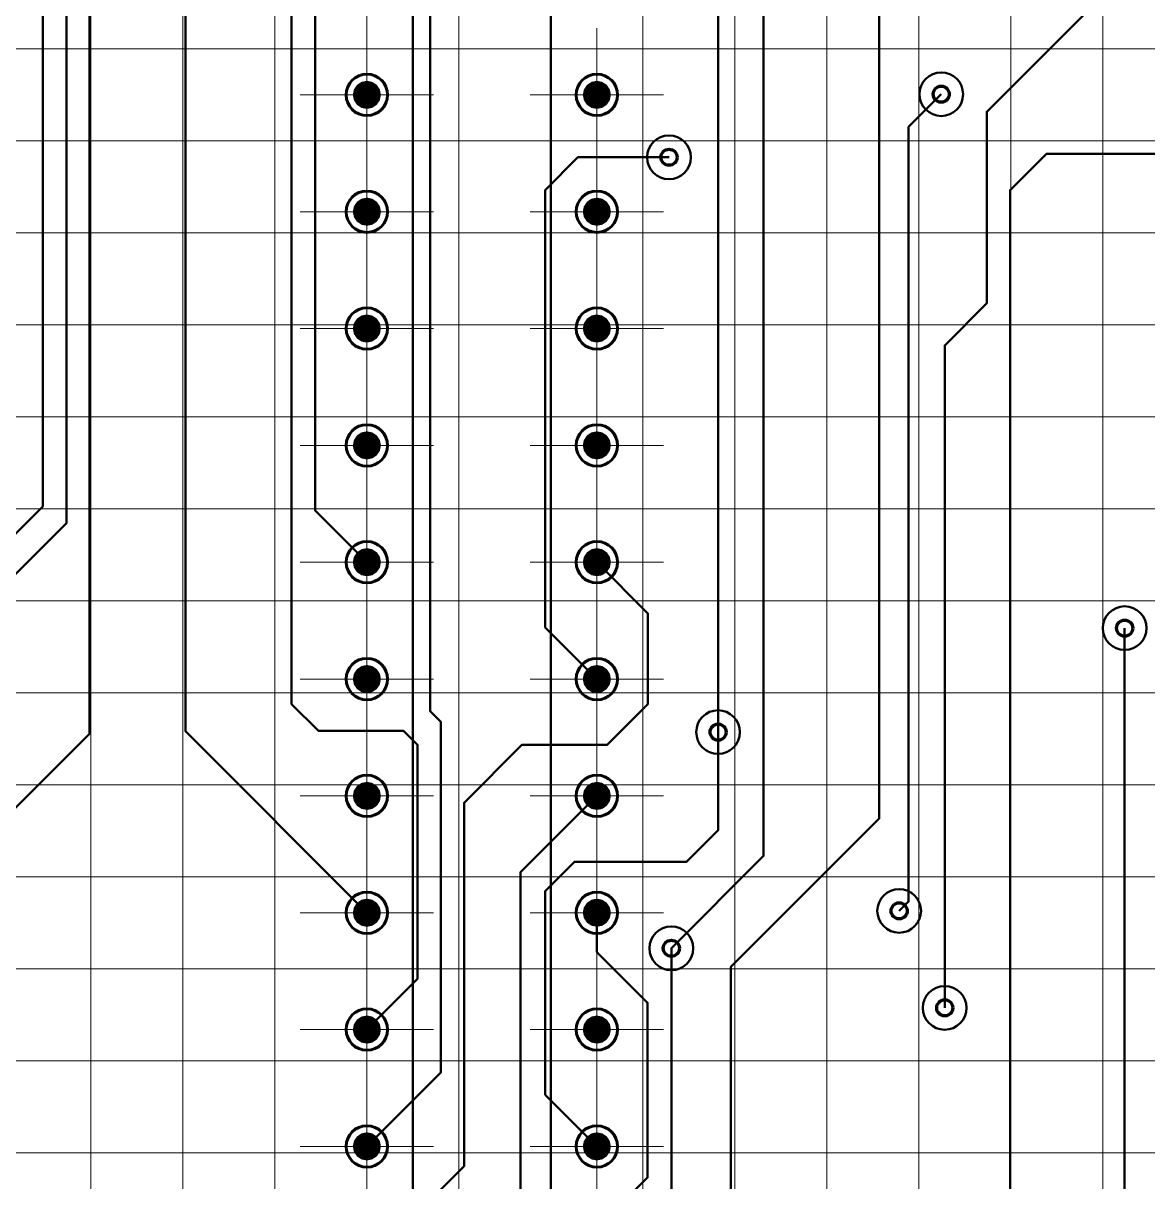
# Model space of a CAD drawing. Extents: x 260 to 1101, y 70 to 664.
# Drawn here: x 444.4 to 493.3, y 401.5 to 451.9 of the extents above; entities that cross this region are included whole.
import ezdxf

# ---------------------------------------------------------------- set-up
doc = ezdxf.new("R2010")
doc.units = 0
doc.header["$MEASUREMENT"] = 0
doc.layers.add('PDF _Геометрия', color=7, linetype='CONTINUOUS')
doc.layers.add('PDF _Сплошная заливка', color=7, linetype='CONTINUOUS')

msp = doc.modelspace()

# ---------------------------------------------------------------- hatches: boundary and pattern name
at = {"layer": 'PDF _Сплошная заливка', "transparency": 33554559}
for points in [[(459.367, 448.786), (458.755, 448.786), (458.802, 449.02), (458.934, 449.219), (459.132, 449.351), (459.367, 449.398)], [(469.363, 448.786), (468.751, 448.786), (468.798, 449.02), (468.931, 449.219), (469.129, 449.351), (469.363, 449.398)], [(459.367, 448.786), (459.367, 448.175), (459.132, 448.221), (458.934, 448.354), (458.802, 448.552), (458.755, 448.786)], [(469.363, 448.786), (469.363, 448.175), (469.129, 448.221), (468.931, 448.354), (468.798, 448.552), (468.751, 448.786)], [(459.367, 443.706), (458.755, 443.706), (458.802, 443.94), (458.934, 444.139), (459.132, 444.271), (459.367, 444.318)], [(469.363, 443.706), (468.751, 443.706), (468.798, 443.94), (468.931, 444.139), (469.129, 444.271), (469.363, 444.318)], [(459.367, 443.706), (459.367, 443.095), (459.132, 443.141), (458.934, 443.274), (458.802, 443.472), (458.755, 443.706)], [(469.363, 443.706), (469.363, 443.095), (469.129, 443.141), (468.931, 443.274), (468.798, 443.472), (468.751, 443.706)], [(459.367, 438.626), (458.755, 438.626), (458.802, 438.86), (458.934, 439.059), (459.132, 439.191), (459.367, 439.238)], [(469.363, 438.626), (468.751, 438.626), (468.798, 438.86), (468.931, 439.059), (469.129, 439.191), (469.363, 439.238)], [(459.367, 438.626), (459.367, 438.015), (459.132, 438.061), (458.934, 438.194), (458.802, 438.392), (458.755, 438.626)], [(469.363, 438.626), (469.363, 438.015), (469.129, 438.061), (468.931, 438.194), (468.798, 438.392), (468.751, 438.626)], [(459.367, 433.546), (458.755, 433.546), (458.802, 433.78), (458.934, 433.979), (459.132, 434.111), (459.367, 434.158)], [(469.363, 433.546), (468.751, 433.546), (468.798, 433.78), (468.931, 433.979), (469.129, 434.111), (469.363, 434.158)], [(459.367, 433.546), (459.367, 432.935), (459.132, 432.981), (458.934, 433.114), (458.802, 433.312), (458.755, 433.546)], [(469.363, 433.546), (469.363, 432.935), (469.129, 432.981), (468.931, 433.114), (468.798, 433.312), (468.751, 433.546)], [(459.367, 428.466), (458.755, 428.466), (458.802, 428.7), (458.934, 428.899), (459.132, 429.031), (459.367, 429.078)], [(469.363, 428.466), (468.751, 428.466), (468.798, 428.7), (468.931, 428.899), (469.129, 429.031), (469.363, 429.078)], [(459.367, 428.466), (459.367, 427.855), (459.132, 427.901), (458.934, 428.034), (458.802, 428.232), (458.755, 428.466)], [(469.363, 428.466), (469.363, 427.855), (469.129, 427.901), (468.931, 428.034), (468.798, 428.232), (468.751, 428.466)], [(459.367, 423.386), (458.755, 423.386), (458.802, 423.62), (458.934, 423.819), (459.132, 423.951), (459.367, 423.998)], [(469.363, 423.386), (468.751, 423.386), (468.798, 423.62), (468.931, 423.819), (469.129, 423.951), (469.363, 423.998)], [(459.367, 423.386), (459.367, 422.775), (459.132, 422.821), (458.934, 422.954), (458.802, 423.152), (458.755, 423.386)], [(469.363, 423.386), (469.363, 422.775), (469.129, 422.821), (468.931, 422.954), (468.798, 423.152), (468.751, 423.386)], [(459.367, 418.306), (458.755, 418.306), (458.802, 418.54), (458.934, 418.739), (459.132, 418.871), (459.367, 418.918)], [(469.363, 418.306), (468.751, 418.306), (468.798, 418.54), (468.931, 418.739), (469.129, 418.871), (469.363, 418.918)], [(459.367, 418.306), (459.367, 417.695), (459.132, 417.741), (458.934, 417.874), (458.802, 418.072), (458.755, 418.306)], [(469.363, 418.306), (469.363, 417.695), (469.129, 417.741), (468.931, 417.874), (468.798, 418.072), (468.751, 418.306)], [(459.367, 413.226), (458.755, 413.226), (458.802, 413.46), (458.934, 413.659), (459.132, 413.791), (459.367, 413.838)], [(469.363, 413.226), (468.751, 413.226), (468.798, 413.46), (468.931, 413.659), (469.129, 413.791), (469.363, 413.838)], [(459.367, 413.226), (459.367, 412.615), (459.132, 412.661), (458.934, 412.794), (458.802, 412.992), (458.755, 413.226)], [(469.363, 413.226), (469.363, 412.615), (469.129, 412.661), (468.931, 412.794), (468.798, 412.992), (468.751, 413.226)], [(459.367, 408.146), (458.755, 408.146), (458.802, 408.38), (458.934, 408.579), (459.132, 408.711), (459.367, 408.758)], [(469.363, 408.146), (468.751, 408.146), (468.798, 408.38), (468.931, 408.579), (469.129, 408.711), (469.363, 408.758)], [(459.367, 408.146), (459.367, 407.535), (459.132, 407.581), (458.934, 407.714), (458.802, 407.912), (458.755, 408.146)], [(469.363, 408.146), (469.363, 407.535), (469.129, 407.581), (468.931, 407.714), (468.798, 407.912), (468.751, 408.146)], [(459.367, 403.066), (458.755, 403.066), (458.802, 403.3), (458.934, 403.499), (459.132, 403.631), (459.367, 403.678)], [(469.363, 403.066), (468.751, 403.066), (468.798, 403.3), (468.931, 403.499), (469.129, 403.631), (469.363, 403.678)], [(459.367, 403.066), (459.367, 402.455), (459.132, 402.501), (458.934, 402.634), (458.802, 402.832), (458.755, 403.066)], [(469.363, 403.066), (469.363, 402.455), (469.129, 402.501), (468.931, 402.634), (468.798, 402.832), (468.751, 403.066)]]:
    msp.add_hatch(color=256, dxfattribs=at).paths.add_polyline_path(points)
at = {"layer": 'PDF _Сплошная заливка', "true_color": 0xffffff, "transparency": 33554559}
for points in [[(459.367, 449.398), (459.6, 449.351), (459.799, 449.219), (459.932, 449.02), (459.978, 448.786), (459.367, 448.786)], [(469.363, 449.398), (469.597, 449.351), (469.796, 449.219), (469.928, 449.02), (469.974, 448.786), (469.363, 448.786)], [(459.978, 448.786), (459.932, 448.552), (459.799, 448.354), (459.6, 448.221), (459.367, 448.175), (459.367, 448.786)], [(469.974, 448.786), (469.928, 448.552), (469.796, 448.354), (469.597, 448.221), (469.363, 448.175), (469.363, 448.786)], [(459.367, 444.318), (459.6, 444.271), (459.799, 444.139), (459.932, 443.94), (459.978, 443.706), (459.367, 443.706)], [(469.363, 444.318), (469.597, 444.271), (469.796, 444.139), (469.928, 443.94), (469.974, 443.706), (469.363, 443.706)], [(459.978, 443.706), (459.932, 443.472), (459.799, 443.274), (459.6, 443.141), (459.367, 443.095), (459.367, 443.706)], [(469.974, 443.706), (469.928, 443.472), (469.796, 443.274), (469.597, 443.141), (469.363, 443.095), (469.363, 443.706)], [(459.367, 439.238), (459.6, 439.191), (459.799, 439.059), (459.932, 438.86), (459.978, 438.626), (459.367, 438.626)], [(469.363, 439.238), (469.597, 439.191), (469.796, 439.059), (469.928, 438.86), (469.974, 438.626), (469.363, 438.626)], [(459.978, 438.626), (459.932, 438.392), (459.799, 438.194), (459.6, 438.061), (459.367, 438.015), (459.367, 438.626)], [(469.974, 438.626), (469.928, 438.392), (469.796, 438.194), (469.597, 438.061), (469.363, 438.015), (469.363, 438.626)], [(459.367, 434.158), (459.6, 434.111), (459.799, 433.979), (459.932, 433.78), (459.978, 433.546), (459.367, 433.546)], [(469.363, 434.158), (469.597, 434.111), (469.796, 433.979), (469.928, 433.78), (469.974, 433.546), (469.363, 433.546)], [(459.978, 433.546), (459.932, 433.312), (459.799, 433.114), (459.6, 432.981), (459.367, 432.935), (459.367, 433.546)], [(469.974, 433.546), (469.928, 433.312), (469.796, 433.114), (469.597, 432.981), (469.363, 432.935), (469.363, 433.546)], [(459.367, 429.078), (459.6, 429.031), (459.799, 428.899), (459.932, 428.7), (459.978, 428.466), (459.367, 428.466)], [(469.363, 429.078), (469.597, 429.031), (469.796, 428.899), (469.928, 428.7), (469.974, 428.466), (469.363, 428.466)], [(459.978, 428.466), (459.932, 428.232), (459.799, 428.034), (459.6, 427.901), (459.367, 427.855), (459.367, 428.466)], [(469.974, 428.466), (469.928, 428.232), (469.796, 428.034), (469.597, 427.901), (469.363, 427.855), (469.363, 428.466)], [(459.367, 423.998), (459.6, 423.951), (459.799, 423.819), (459.932, 423.62), (459.978, 423.386), (459.367, 423.386)], [(469.363, 423.998), (469.597, 423.951), (469.796, 423.819), (469.928, 423.62), (469.974, 423.386), (469.363, 423.386)], [(459.978, 423.386), (459.932, 423.152), (459.799, 422.954), (459.6, 422.821), (459.367, 422.775), (459.367, 423.386)], [(469.974, 423.386), (469.928, 423.152), (469.796, 422.954), (469.597, 422.821), (469.363, 422.775), (469.363, 423.386)], [(459.367, 418.918), (459.6, 418.871), (459.799, 418.739), (459.932, 418.54), (459.978, 418.306), (459.367, 418.306)], [(469.363, 418.918), (469.597, 418.871), (469.796, 418.739), (469.928, 418.54), (469.974, 418.306), (469.363, 418.306)], [(459.978, 418.306), (459.932, 418.072), (459.799, 417.874), (459.6, 417.741), (459.367, 417.695), (459.367, 418.306)], [(469.974, 418.306), (469.928, 418.072), (469.796, 417.874), (469.597, 417.741), (469.363, 417.695), (469.363, 418.306)], [(459.367, 413.838), (459.6, 413.791), (459.799, 413.659), (459.932, 413.46), (459.978, 413.226), (459.367, 413.226)], [(469.363, 413.838), (469.597, 413.791), (469.796, 413.659), (469.928, 413.46), (469.974, 413.226), (469.363, 413.226)], [(459.978, 413.226), (459.932, 412.992), (459.799, 412.794), (459.6, 412.661), (459.367, 412.615), (459.367, 413.226)], [(469.974, 413.226), (469.928, 412.992), (469.796, 412.794), (469.597, 412.661), (469.363, 412.615), (469.363, 413.226)], [(459.367, 408.758), (459.6, 408.711), (459.799, 408.579), (459.932, 408.38), (459.978, 408.146), (459.367, 408.146)], [(469.363, 408.758), (469.597, 408.711), (469.796, 408.579), (469.928, 408.38), (469.974, 408.146), (469.363, 408.146)], [(459.978, 408.146), (459.932, 407.912), (459.799, 407.714), (459.6, 407.581), (459.367, 407.535), (459.367, 408.146)], [(469.974, 408.146), (469.928, 407.912), (469.796, 407.714), (469.597, 407.581), (469.363, 407.535), (469.363, 408.146)], [(459.367, 403.678), (459.6, 403.631), (459.799, 403.499), (459.932, 403.3), (459.978, 403.066), (459.367, 403.066)], [(469.363, 403.678), (469.597, 403.631), (469.796, 403.499), (469.928, 403.3), (469.974, 403.066), (469.363, 403.066)], [(459.978, 403.066), (459.932, 402.832), (459.799, 402.634), (459.6, 402.501), (459.367, 402.455), (459.367, 403.066)], [(469.974, 403.066), (469.928, 402.832), (469.796, 402.634), (469.597, 402.501), (469.363, 402.455), (469.363, 403.066)]]:
    msp.add_hatch(color=7, dxfattribs=at).paths.add_polyline_path(points)

# ---------------------------------------------------------------- linework, layer by layer
at = {"layer": 'PDF _Геометрия', "lineweight": 18}
for points in [[(447.371, 380.306), (447.371, 382.786), (447.371, 592.786)], [(451.369, 381.546), (451.369, 382.786), (451.369, 592.786)], [(455.368, 380.306), (455.368, 382.786), (455.368, 592.786)], [(459.367, 381.546), (459.367, 382.786), (459.367, 592.786)], [(463.365, 380.306), (463.365, 382.786), (463.365, 592.786)], [(467.364, 381.546), (467.364, 382.786), (467.364, 592.786)], [(471.362, 380.306), (471.362, 382.786), (471.362, 592.786)], [(475.361, 381.546), (475.361, 382.786), (475.361, 592.786)], [(479.36, 380.306), (479.36, 382.786), (479.36, 592.786)], [(483.358, 381.546), (483.358, 382.786), (483.358, 592.786)], [(487.357, 380.306), (487.357, 382.786), (487.357, 592.786)], [(491.355, 381.546), (491.355, 382.786), (491.355, 592.786)], [(459.367, 445.886), (459.367, 451.686)], [(459.367, 446.186), (459.367, 451.386)], [(469.363, 445.886), (469.363, 451.686)], [(469.363, 446.186), (469.363, 451.386)], [(326.173, 450.786), (327.413, 450.786), (647.301, 450.786)], [(456.467, 448.786), (462.265, 448.786)], [(456.767, 448.786), (461.966, 448.786)], [(466.464, 448.786), (472.262, 448.786)], [(466.764, 448.786), (471.962, 448.786)], [(324.934, 446.786), (327.413, 446.786), (647.301, 446.786)], [(459.367, 440.806), (459.367, 446.606)], [(469.363, 440.806), (469.363, 446.606)], [(459.367, 441.106), (459.367, 446.306)], [(469.363, 441.106), (469.363, 446.306)], [(456.467, 443.706), (462.265, 443.706)], [(456.767, 443.706), (461.966, 443.706)], [(466.464, 443.706), (472.262, 443.706)], [(466.764, 443.706), (471.962, 443.706)], [(326.173, 442.786), (327.413, 442.786), (647.301, 442.786)], [(459.367, 435.726), (459.367, 441.526)], [(469.363, 435.726), (469.363, 441.526)], [(459.367, 436.026), (459.367, 441.226)], [(469.363, 436.026), (469.363, 441.226)], [(324.934, 438.786), (327.413, 438.786), (647.301, 438.786)], [(456.467, 438.626), (462.265, 438.626)], [(456.767, 438.626), (461.966, 438.626)], [(466.464, 438.626), (472.262, 438.626)], [(466.764, 438.626), (471.962, 438.626)], [(459.367, 430.646), (459.367, 436.446)], [(469.363, 430.646), (469.363, 436.446)], [(459.367, 430.946), (459.367, 436.146)], [(469.363, 430.946), (469.363, 436.146)], [(326.173, 434.786), (327.413, 434.786), (647.301, 434.786)], [(456.467, 433.546), (462.265, 433.546)], [(456.767, 433.546), (461.966, 433.546)], [(466.464, 433.546), (472.262, 433.546)], [(466.764, 433.546), (471.962, 433.546)], [(459.367, 425.566), (459.367, 431.366)], [(469.363, 425.566), (469.363, 431.366)], [(324.934, 430.786), (327.413, 430.786), (647.301, 430.786)], [(459.367, 425.866), (459.367, 431.066)], [(469.363, 425.866), (469.363, 431.066)], [(456.467, 428.466), (462.265, 428.466)], [(456.767, 428.466), (461.966, 428.466)], [(466.464, 428.466), (472.262, 428.466)], [(466.764, 428.466), (471.962, 428.466)], [(326.173, 426.786), (327.413, 426.786), (647.301, 426.786)], [(459.367, 420.486), (459.367, 426.286)], [(469.363, 420.486), (469.363, 426.286)], [(459.367, 420.786), (459.367, 425.986)], [(469.363, 420.786), (469.363, 425.986)], [(456.467, 423.386), (462.265, 423.386)], [(456.767, 423.386), (461.966, 423.386)], [(466.464, 423.386), (472.262, 423.386)], [(466.764, 423.386), (471.962, 423.386)], [(324.934, 422.786), (327.413, 422.786), (647.301, 422.786)], [(459.367, 415.406), (459.367, 421.206)], [(469.363, 415.406), (469.363, 421.206)], [(459.367, 415.706), (459.367, 420.906)], [(469.363, 415.706), (469.363, 420.906)], [(326.173, 418.786), (327.413, 418.786), (647.301, 418.786)], [(456.467, 418.306), (462.265, 418.306)], [(456.767, 418.306), (461.966, 418.306)], [(466.464, 418.306), (472.262, 418.306)], [(466.764, 418.306), (471.962, 418.306)], [(459.367, 410.326), (459.367, 416.126)], [(469.363, 410.326), (469.363, 416.126)], [(459.367, 410.626), (459.367, 415.826)], [(469.363, 410.626), (469.363, 415.826)], [(324.934, 414.786), (327.413, 414.786), (647.301, 414.786)], [(456.467, 413.226), (462.265, 413.226)], [(456.767, 413.226), (461.966, 413.226)], [(466.464, 413.226), (472.262, 413.226)], [(466.764, 413.226), (471.962, 413.226)], [(326.173, 410.786), (327.413, 410.786), (647.301, 410.786)], [(459.367, 405.246), (459.367, 411.046)], [(459.367, 405.546), (459.367, 410.746)], [(469.363, 405.246), (469.363, 411.046)], [(469.363, 405.546), (469.363, 410.746)], [(456.467, 408.146), (462.265, 408.146)], [(456.767, 408.146), (461.966, 408.146)], [(466.464, 408.146), (472.262, 408.146)], [(466.764, 408.146), (471.962, 408.146)], [(324.934, 406.786), (327.413, 406.786), (647.301, 406.786)], [(459.367, 400.166), (459.367, 405.966)], [(459.367, 400.466), (459.367, 405.666)], [(469.363, 400.166), (469.363, 405.966)], [(469.363, 400.466), (469.363, 405.666)], [(456.467, 403.066), (462.265, 403.066)], [(456.767, 403.066), (461.966, 403.066)], [(466.464, 403.066), (472.262, 403.066)], [(466.764, 403.066), (471.962, 403.066)], [(326.173, 402.786), (327.413, 402.786), (647.301, 402.786)]]:
    msp.add_lwpolyline(points, dxfattribs=at)
at = {"layer": 'PDF _Геометрия', "lineweight": 50}
for points in [[(459.367, 408.146), (461.574, 410.354), (461.574, 420.52), (460.964, 421.13), (457.265, 421.13), (456.097, 422.298), (456.097, 518.717), (456.351, 518.971), (485.754, 518.971), (485.906, 518.818), (485.906, 514.246), (485.145, 513.484), (475.743, 513.484), (473.682, 515.546)], [(459.367, 428.466), (457.113, 430.721), (457.113, 502.918), (461.429, 507.236), (461.429, 516.482), (462.597, 517.65), (481.735, 517.65), (483.838, 515.546)], [(429.377, 413.226), (446.305, 430.16), (446.305, 475.445), (447.312, 476.452), (447.312, 491.647), (449.37, 493.706), (449.37, 498.786)], [(429.377, 408.146), (427.151, 410.373), (427.151, 414.17), (429.03, 416.05), (430.452, 416.05), (445.281, 430.884), (445.281, 495.146), (446.855, 496.72)], [(469.363, 403.066), (467.117, 405.313), (467.117, 414.17), (468.387, 415.44), (473.262, 415.44), (474.633, 416.812), (474.633, 421.079), (474.633, 453.642), (467.574, 460.703), (467.574, 496.263)], [(459.367, 403.066), (462.582, 406.282), (462.582, 421.522), (462.113, 421.991), (462.113, 486.133), (464.605, 488.626), (464.605, 493.706)], [(429.377, 403.066), (447.313, 421.008), (447.313, 474.369), (449.37, 476.427), (449.37, 478.466), (449.37, 483.546)], [(459.367, 413.226), (451.476, 421.12), (451.476, 471.279), (449.37, 473.386)], [(486.262, 465.58), (481.641, 460.957), (481.641, 417.32), (475.191, 410.868), (475.191, 396.847), (473.769, 395.425), (468.59, 395.425), (467.117, 396.898), (467.117, 398.93), (468.387, 400.2), (470.062, 400.2), (471.57, 401.709), (471.57, 409.309), (469.363, 411.517), (469.363, 413.226)], [(469.363, 397.986), (472.601, 401.226), (472.601, 411.681), (476.613, 415.694), (476.613, 456.942), (469.569, 463.988), (469.569, 464.712)], [(484.485, 409.09), (484.485, 437.894), (486.313, 439.723), (486.313, 448.054), (498.881, 460.626)], [(446.371, 454.786), (461.366, 454.786), (461.366, 386.786), (427.378, 386.786), (427.378, 454.786), (429.377, 454.786), (442.372, 454.786)], [(486.357, 454.786), (501.352, 454.786), (501.352, 386.786), (467.364, 386.786), (467.364, 454.786), (469.363, 454.786), (482.358, 454.786)], [(469.363, 418.306), (466.044, 414.986), (466.044, 399.586), (459.367, 392.906), (462.536, 389.735), (477.578, 389.735), (487.328, 399.489), (487.328, 444.65), (488.903, 446.225), (501.167, 446.225), (505.407, 450.466), (511.348, 450.466)], [(482.504, 413.307), (482.91, 413.713), (482.91, 447.394), (484.332, 448.816)], [(469.363, 423.386), (467.117, 425.633), (467.117, 444.65), (468.539, 446.073), (472.5, 446.073)], [(419.38, 392.906), (426.672, 400.2), (461.582, 400.2), (463.589, 402.208), (463.589, 418.007), (466.101, 420.52), (469.808, 420.52), (471.586, 422.298), (471.586, 426.243), (469.363, 428.466)], [(492.305, 395.628), (492.305, 425.6)]]:
    msp.add_lwpolyline(points, dxfattribs=at)
at = {"layer": 'PDF _Геометрия', "lineweight": 60}
for centre in [(459.366, 448.786), (459.366, 448.786), (469.363, 448.786), (469.363, 448.786), (459.366, 443.706), (459.366, 443.706), (469.363, 443.706), (469.363, 443.706), (459.366, 438.626), (459.366, 438.626), (469.363, 438.626), (469.363, 438.626), (459.366, 433.546), (459.366, 433.546), (469.363, 433.546), (469.363, 433.546), (459.366, 428.466), (459.366, 428.466), (469.363, 428.466), (469.363, 428.466), (459.366, 423.386), (459.366, 423.386), (469.363, 423.386), (469.363, 423.386), (459.366, 418.306), (459.366, 418.306), (469.363, 418.306), (469.363, 418.306), (459.366, 413.226), (459.366, 413.226), (469.363, 413.226), (469.363, 413.226), (459.366, 408.146), (459.366, 408.146), (469.363, 408.146), (469.363, 408.146), (459.366, 403.066), (459.366, 403.066), (469.363, 403.066), (469.363, 403.066)]:
    msp.add_circle(centre, 0.9, dxfattribs=at)
at = {"layer": 'PDF _Геометрия', "lineweight": 50}
for centre in [(484.332, 448.816), (472.5, 446.073), (492.305, 425.6), (474.633, 421.079), (482.504, 413.307), (472.601, 411.681), (484.484, 409.09)]:
    msp.add_circle(centre, 0.95, dxfattribs=at)
at = {"layer": 'PDF _Геометрия', "color": 7, "lineweight": 70, "true_color": 0xffffff}
for centre in [(484.332, 448.816), (472.5, 446.073), (492.305, 425.6), (474.633, 421.079), (482.504, 413.307), (472.601, 411.681), (484.484, 409.09)]:
    msp.add_circle(centre, 0.35, dxfattribs=at)

doc.saveas('drawing.dxf')
